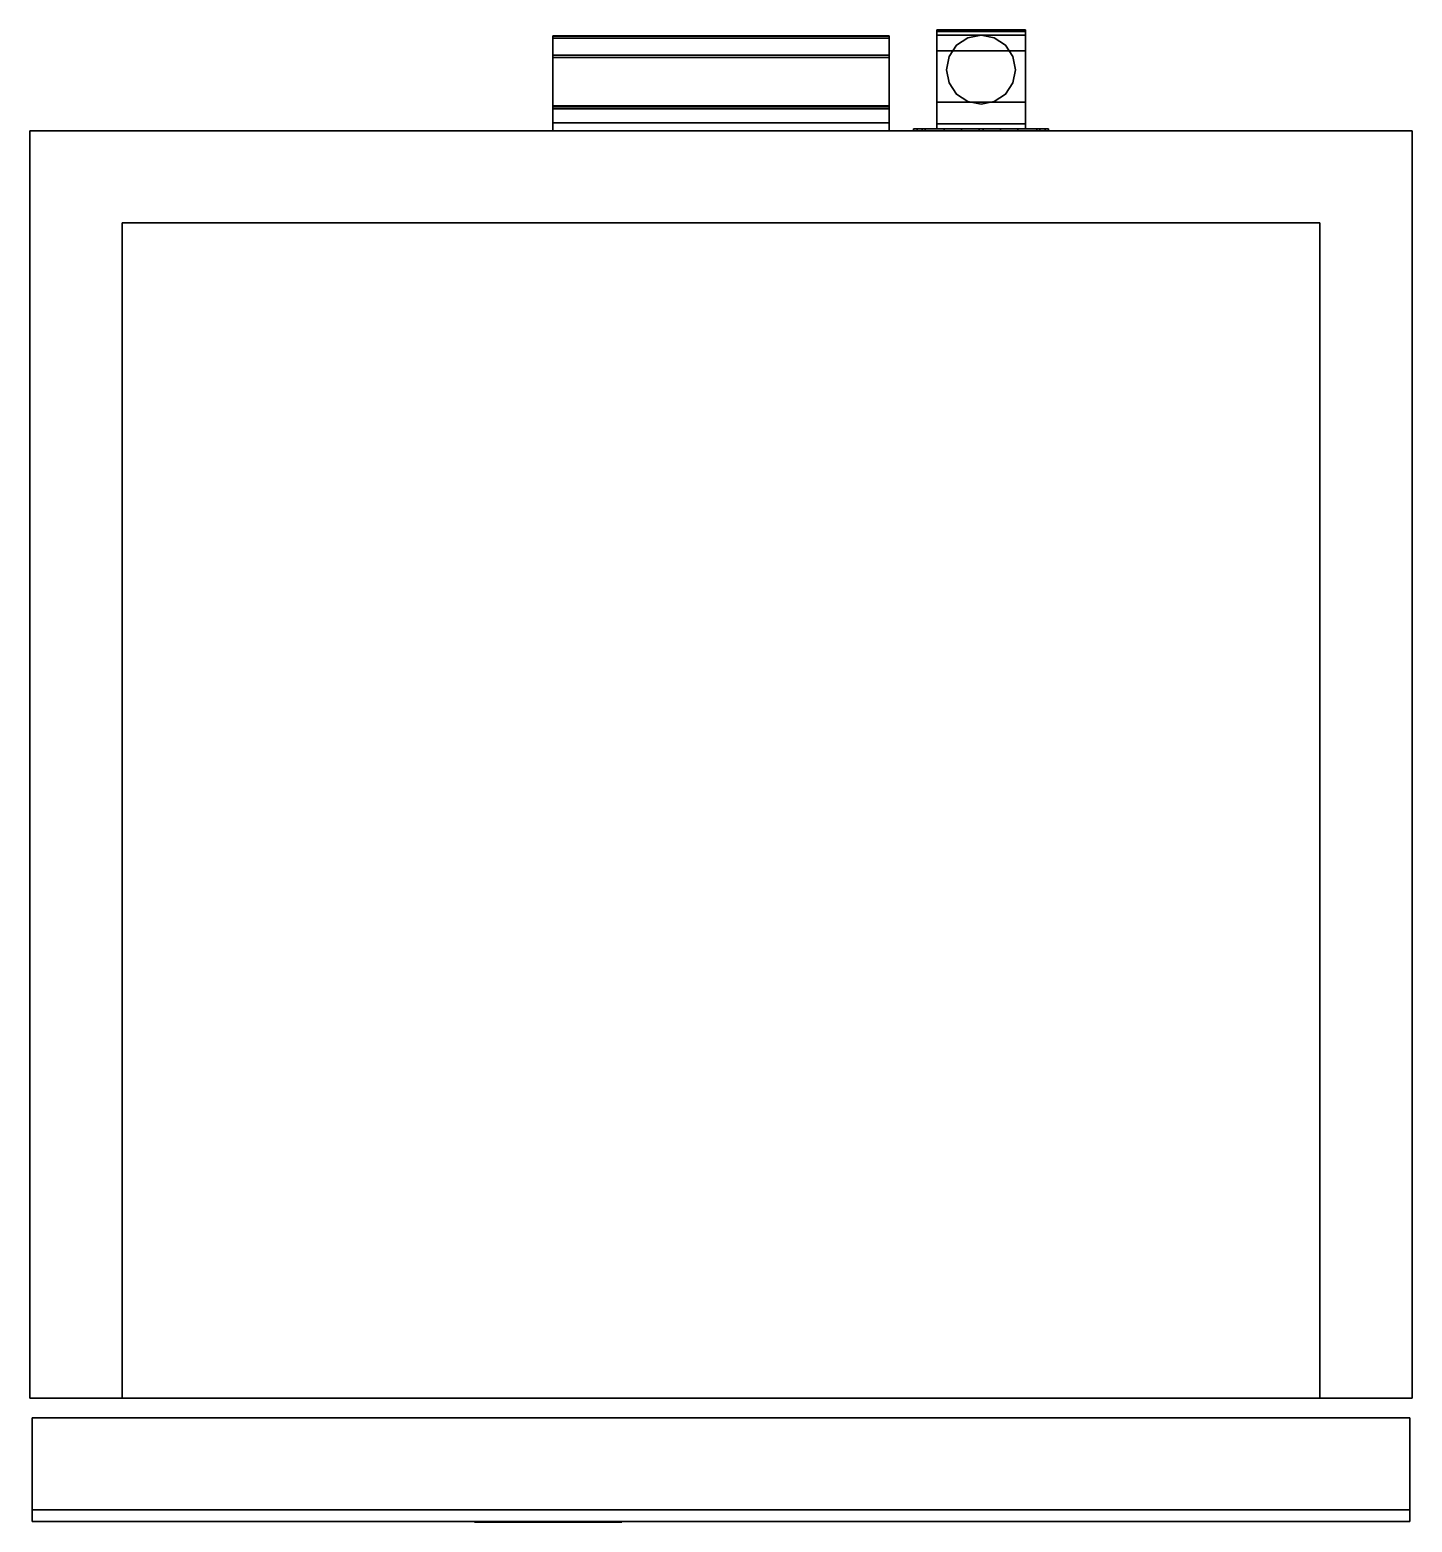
# Model space of a CAD drawing. Header units: millimetres. Extents: x 0 to 600, y -655 to -7.
import ezdxf

# ---------------------------------------------------------------- set-up
doc = ezdxf.new("R2010")
doc.units = ezdxf.units.MM
for name, color, linetype in [('200-EquipBlack-3d', 250, 'Continuous'), ('200-EquipGlass-3D', 140, 'Continuous'), ('200-EquipSteel-3d', 9, 'Continuous')]:
    doc.layers.add(name, color=color, linetype=linetype)

msp = doc.modelspace()

# ---------------------------------------------------------------- linework, layer by layer
at = {"layer": '200-EquipBlack-3d'}
for points, invisible_edges in [([(1, -654.45, 428.16), (599, -654.45, 428.16), (513.05, -654.45, 367.96), (86.95, -654.45, 367.96)], 10), ([(86.95, -654.45, 143.96), (513.05, -654.45, 143.96), (599, -654.45, 84.46), (1, -654.45, 84.46)], 10), ([(72.33, -654.45, 155.61), (1, -654.45, 84.46), (73.44, -654.45, 152.44)], 3), ([(73.44, -654.45, 152.44), (1, -654.45, 84.46), (75.23, -654.45, 149.6)], 3), ([(75.23, -654.45, 149.6), (1, -654.45, 84.46), (77.6, -654.45, 147.23)], 3), ([(77.6, -654.45, 147.23), (1, -654.45, 84.46), (80.45, -654.45, 145.44)], 3), ([(80.45, -654.45, 145.44), (1, -654.45, 84.46), (83.62, -654.45, 144.33)], 3), ([(83.62, -654.45, 144.33), (1, -654.45, 84.46), (86.95, -654.45, 143.96)], 3), ([(86.95, -654.45, 367.96), (1, -654.45, 428.16), (83.62, -654.45, 367.58)], 3), ([(83.62, -654.45, 367.58), (1, -654.45, 428.16), (80.45, -654.45, 366.47)], 3), ([(80.45, -654.45, 366.47), (1, -654.45, 428.16), (77.6, -654.45, 364.69)], 3), ([(77.6, -654.45, 364.69), (1, -654.45, 428.16), (75.23, -654.45, 362.31)], 3), ([(75.23, -654.45, 362.31), (1, -654.45, 428.16), (73.44, -654.45, 359.47)], 3), ([(73.44, -654.45, 359.47), (1, -654.45, 428.16), (72.33, -654.45, 356.3)], 3), ([(72.33, -654.45, 356.3), (1, -654.45, 428.16), (1, -654.45, 370.87), (66.05, -654.45, 323.17)], 5), ([(66.05, -654.45, 323.17), (1, -654.45, 370.87), (1, -654.45, 313.59), (62.26, -654.45, 289.66)], 5), ([(62.26, -654.45, 289.66), (1, -654.45, 313.59), (1, -654.45, 256.31), (61, -654.45, 255.96)], 5), ([(61, -654.45, 255.96), (1, -654.45, 256.31), (1, -654.45, 199.02), (62.26, -654.45, 222.26)], 5), ([(62.26, -654.45, 222.26), (1, -654.45, 199.02), (1, -654.45, 141.74), (66.05, -654.45, 188.74)], 5), ([(66.05, -654.45, 188.74), (1, -654.45, 141.74), (1, -654.45, 84.46), (72.33, -654.45, 155.61)], 5), ([(516.38, -654.45, 144.33), (599, -654.45, 84.46), (513.05, -654.45, 143.96)], 3), ([(513.05, -654.45, 367.96), (599, -654.45, 428.16), (516.38, -654.45, 367.58)], 3), ([(519.55, -654.45, 145.44), (599, -654.45, 84.46), (516.38, -654.45, 144.33)], 3), ([(516.38, -654.45, 367.58), (599, -654.45, 428.16), (519.55, -654.45, 366.47)], 3), ([(522.4, -654.45, 147.23), (599, -654.45, 84.46), (519.55, -654.45, 145.44)], 3), ([(519.55, -654.45, 366.47), (599, -654.45, 428.16), (522.4, -654.45, 364.69)], 3), ([(524.77, -654.45, 149.6), (599, -654.45, 84.46), (522.4, -654.45, 147.23)], 3), ([(522.4, -654.45, 364.69), (599, -654.45, 428.16), (524.77, -654.45, 362.31)], 3), ([(526.56, -654.45, 152.44), (599, -654.45, 84.46), (524.77, -654.45, 149.6)], 3), ([(524.77, -654.45, 362.31), (599, -654.45, 428.16), (526.56, -654.45, 359.47)], 3), ([(527.67, -654.45, 155.61), (599, -654.45, 84.46), (526.56, -654.45, 152.44)], 3), ([(526.56, -654.45, 359.47), (599, -654.45, 428.16), (527.67, -654.45, 356.3)], 3), ([(527.67, -654.45, 356.3), (599, -654.45, 428.16), (599, -654.45, 370.87), (533.95, -654.45, 323.17)], 5), ([(533.95, -654.45, 188.74), (599, -654.45, 141.74), (599, -654.45, 84.46), (527.67, -654.45, 155.61)], 5), ([(533.95, -654.45, 323.17), (599, -654.45, 370.87), (599, -654.45, 313.59), (537.74, -654.45, 289.66)], 5), ([(537.74, -654.45, 222.26), (599, -654.45, 199.02), (599, -654.45, 141.74), (533.95, -654.45, 188.74)], 5), ([(537.74, -654.45, 289.66), (599, -654.45, 313.59), (599, -654.45, 256.31), (539, -654.45, 255.96)], 5), ([(539, -654.45, 255.96), (599, -654.45, 256.31), (599, -654.45, 199.02), (537.74, -654.45, 222.26)], 5)]:
    msp.add_3dface(points, dxfattribs=dict(at, invisible_edges=invisible_edges))
at = {"layer": '200-EquipGlass-3D', "extrusion": (0, -1, 0)}
for p, q in [((193.06, -654.75, 253.41), (256.94, -654.75, 321.3)), ((195.72, -654.75, 281.7), (227.66, -654.75, 315.64)), ((221.13, -654.75, 257.78), (253.07, -654.75, 291.72))]:
    msp.add_line(p, q, dxfattribs=at)
at = {"layer": '200-EquipGlass-3D'}
for points, invisible_edges in [([(537.74, -609.45, 289.66), (62.26, -609.45, 289.66), (61, -609.45, 255.96), (539, -609.45, 255.96)], 5), ([(539, -609.45, 255.96), (61, -609.45, 255.96), (62.26, -609.45, 222.26), (537.74, -609.45, 222.26)], 5), ([(533.95, -609.45, 323.17), (66.05, -609.45, 323.17), (62.26, -609.45, 289.66), (537.74, -609.45, 289.66)], 5), ([(537.74, -609.45, 222.26), (62.26, -609.45, 222.26), (66.05, -609.45, 188.74), (533.95, -609.45, 188.74)], 5), ([(527.67, -609.45, 356.3), (72.33, -609.45, 356.3), (66.05, -609.45, 323.17), (533.95, -609.45, 323.17)], 5), ([(533.95, -609.45, 188.74), (66.05, -609.45, 188.74), (72.33, -609.45, 155.61), (527.67, -609.45, 155.61)], 5), ([(73.44, -609.45, 359.47), (526.56, -609.45, 359.47), (527.67, -609.45, 356.3), (72.33, -609.45, 356.3)], 5), ([(73.44, -609.45, 152.44), (526.56, -609.45, 152.44), (527.67, -609.45, 155.61), (72.33, -609.45, 155.61)], 5), ([(75.23, -609.45, 362.31), (524.77, -609.45, 362.31), (526.56, -609.45, 359.47), (73.44, -609.45, 359.47)], 5), ([(75.23, -609.45, 149.6), (524.77, -609.45, 149.6), (526.56, -609.45, 152.44), (73.44, -609.45, 152.44)], 5), ([(77.6, -609.45, 364.69), (522.4, -609.45, 364.69), (524.77, -609.45, 362.31), (75.23, -609.45, 362.31)], 5), ([(77.6, -609.45, 147.23), (522.4, -609.45, 147.23), (524.77, -609.45, 149.6), (75.23, -609.45, 149.6)], 5), ([(80.45, -609.45, 366.47), (519.55, -609.45, 366.47), (522.4, -609.45, 364.69), (77.6, -609.45, 364.69)], 5), ([(80.45, -609.45, 145.44), (519.55, -609.45, 145.44), (522.4, -609.45, 147.23), (77.6, -609.45, 147.23)], 5), ([(83.62, -609.45, 367.58), (516.38, -609.45, 367.58), (519.55, -609.45, 366.47), (80.45, -609.45, 366.47)], 5), ([(83.62, -609.45, 144.33), (516.38, -609.45, 144.33), (519.55, -609.45, 145.44), (80.45, -609.45, 145.44)], 5), ([(86.95, -609.45, 367.96), (513.05, -609.45, 367.96), (516.38, -609.45, 367.58), (83.62, -609.45, 367.58)], 4), ([(86.95, -609.45, 143.96), (513.05, -609.45, 143.96), (516.38, -609.45, 144.33), (83.62, -609.45, 144.33)], 4), ([(537.74, -654.45, 289.66), (62.26, -654.45, 289.66), (61, -654.45, 255.96), (539, -654.45, 255.96)], 5), ([(539, -654.45, 255.96), (61, -654.45, 255.96), (62.26, -654.45, 222.26), (537.74, -654.45, 222.26)], 5), ([(533.95, -654.45, 323.17), (66.05, -654.45, 323.17), (62.26, -654.45, 289.66), (537.74, -654.45, 289.66)], 5), ([(537.74, -654.45, 222.26), (62.26, -654.45, 222.26), (66.05, -654.45, 188.74), (533.95, -654.45, 188.74)], 5), ([(527.67, -654.45, 356.3), (72.33, -654.45, 356.3), (66.05, -654.45, 323.17), (533.95, -654.45, 323.17)], 5), ([(533.95, -654.45, 188.74), (66.05, -654.45, 188.74), (72.33, -654.45, 155.61), (527.67, -654.45, 155.61)], 5), ([(73.44, -654.45, 152.44), (526.56, -654.45, 152.44), (527.67, -654.45, 155.61), (72.33, -654.45, 155.61)], 5), ([(73.44, -654.45, 359.47), (526.56, -654.45, 359.47), (527.67, -654.45, 356.3), (72.33, -654.45, 356.3)], 5), ([(75.23, -654.45, 149.6), (524.77, -654.45, 149.6), (526.56, -654.45, 152.44), (73.44, -654.45, 152.44)], 5), ([(75.23, -654.45, 362.31), (524.77, -654.45, 362.31), (526.56, -654.45, 359.47), (73.44, -654.45, 359.47)], 5), ([(77.6, -654.45, 147.23), (522.4, -654.45, 147.23), (524.77, -654.45, 149.6), (75.23, -654.45, 149.6)], 5), ([(77.6, -654.45, 364.69), (522.4, -654.45, 364.69), (524.77, -654.45, 362.31), (75.23, -654.45, 362.31)], 5), ([(80.45, -654.45, 145.44), (519.55, -654.45, 145.44), (522.4, -654.45, 147.23), (77.6, -654.45, 147.23)], 5), ([(80.45, -654.45, 366.47), (519.55, -654.45, 366.47), (522.4, -654.45, 364.69), (77.6, -654.45, 364.69)], 5), ([(83.62, -654.45, 144.33), (516.38, -654.45, 144.33), (519.55, -654.45, 145.44), (80.45, -654.45, 145.44)], 5), ([(83.62, -654.45, 367.58), (516.38, -654.45, 367.58), (519.55, -654.45, 366.47), (80.45, -654.45, 366.47)], 5), ([(86.95, -654.45, 143.96), (513.05, -654.45, 143.96), (516.38, -654.45, 144.33), (83.62, -654.45, 144.33)], 4), ([(86.95, -654.45, 367.96), (513.05, -654.45, 367.96), (516.38, -654.45, 367.58), (83.62, -654.45, 367.58)], 4)]:
    msp.add_3dface(points, dxfattribs=dict(at, invisible_edges=invisible_edges))
at = {"layer": '200-EquipSteel-3d'}
for points in [[(227.02, -9.69, 192.31), (372.98, -9.69, 192.31), (372.98, -9.67, 191.1), (227.02, -9.67, 191.1)], [(227.02, -9.67, 191.1), (372.98, -9.67, 191.1), (372.98, -10.54, 190.27), (227.02, -10.54, 190.27)], [(227.02, -18.06, 210.26), (372.98, -18.06, 210.26), (372.98, -9.69, 192.31), (227.02, -9.69, 192.31)], [(227.02, -10.54, 190.27), (372.98, -10.54, 190.27), (372.98, -40, 179.54), (227.02, -40, 179.54)], [(432.1, -7, 381.67), (393.64, -7, 381.67), (393.64, -7, 294.98), (432.1, -7, 294.98)], [(432.1, -50, 387.01), (393.64, -50, 387.01), (393.64, -9.33, 384.16), (432.1, -9.33, 384.16)], [(227.02, -19, 214.49), (372.98, -19, 214.49), (372.98, -18.06, 210.26), (227.02, -18.06, 210.26)], [(227.02, -19, 325.96), (372.98, -19, 325.96), (372.98, -19, 214.49), (227.02, -19, 214.49)], [(227.02, -50.8, 325.96), (372.98, -50.8, 325.96), (372.98, -19, 325.96), (227.02, -19, 325.96)], [(432.1, -38.44, 262.58), (393.64, -38.44, 262.58), (393.64, -47.75, 262.42), (432.1, -47.75, 262.42)], [(227.02, -40, 179.54), (372.98, -40, 179.54), (372.98, -40, 178.82), (227.02, -40, 178.82)], [(227.02, -40, 178.82), (372.98, -40, 178.82), (372.98, -40.36, 177.67), (227.02, -40.36, 177.67)], [(227.02, -40.36, 177.67), (372.98, -40.36, 177.67), (372.98, -41.32, 176.94), (227.02, -41.32, 176.94)], [(227.02, -41.32, 176.94), (372.98, -41.32, 176.94), (372.98, -47.34, 174.74), (227.02, -47.34, 174.74)], [(0, -600.95, 26.16), (0, -50.8, 26.16), (600, -50.8, 26.16), (600, -600.95, 26.16)], [(0, -600.95, 428.96), (600, -600.95, 428.96), (600, -50.8, 428.96), (0, -50.8, 428.96)], [(0, -50.8, 26.16), (0, -50.8, 428.96), (600, -50.8, 428.96), (600, -50.8, 26.16)], [(0, -600.95, 26.16), (0, -600.95, 428.96), (0, -50.8, 428.96), (0, -50.8, 26.16)], [(227.02, -47.34, 174.74), (372.98, -47.34, 174.74), (372.98, -50.8, 174.74), (227.02, -50.8, 174.74)], [(227.02, -50.8, 174.74), (372.98, -50.8, 174.74), (372.98, -50.8, 325.96), (227.02, -50.8, 325.96)], [(383.62, -50.8, 382.22), (383.62, -50, 382.22), (383.62, -50, 270.71), (383.62, -50.8, 270.71)], [(437.13, -50.8, 387.22), (437.13, -50, 387.22), (388.61, -50, 387.22), (388.61, -50.8, 387.22)], [(432.1, -47.75, 262.42), (393.64, -47.75, 262.42), (393.64, -50, 262.42), (432.1, -50, 262.42)], [(432.1, -50, 262.42), (393.64, -50, 262.42), (393.64, -50, 387.01), (432.1, -50, 387.01)], [(412, -50.8, 252.34), (412, -50, 252.34), (413.74, -50, 252.32), (413.74, -50.8, 252.32)], [(442.12, -50.8, 270.71), (442.12, -50, 270.71), (442.12, -50, 382.22), (442.12, -50.8, 382.22)], [(600, -600.95, 26.16), (600, -50.8, 26.16), (600, -50.8, 428.96), (600, -600.95, 428.96)], [(40, -600.95, 66.16), (40, -90.8, 66.16), (560, -90.8, 66.16), (560, -600.95, 66.16)], [(40, -600.95, 388.96), (560, -600.95, 388.96), (560, -90.8, 388.96), (40, -90.8, 388.96)], [(40, -90.8, 66.16), (40, -90.8, 388.96), (560, -90.8, 388.96), (560, -90.8, 66.16)], [(40, -600.95, 66.16), (40, -600.95, 388.96), (40, -90.8, 388.96), (40, -90.8, 66.16)], [(560, -600.95, 66.16), (560, -90.8, 66.16), (560, -90.8, 388.96), (560, -600.95, 388.96)], [(1, -649.45, 84.46), (1, -609.45, 84.46), (599, -609.45, 84.46), (599, -649.45, 84.46)], [(1, -649.45, 428.16), (599, -649.45, 428.16), (599, -609.45, 428.16), (1, -609.45, 428.16)], [(1, -649.45, 84.46), (1, -649.45, 428.16), (1, -609.45, 428.16), (1, -609.45, 84.46)], [(599, -649.45, 84.46), (599, -609.45, 84.46), (599, -609.45, 428.16), (599, -649.45, 428.16)], [(1, -654.45, 84.46), (1, -649.45, 84.46), (599, -649.45, 84.46), (599, -654.45, 84.46)], [(1, -654.45, 428.16), (599, -654.45, 428.16), (599, -649.45, 428.16), (1, -649.45, 428.16)], [(1, -654.45, 84.46), (1, -654.45, 428.16), (1, -649.45, 428.16), (1, -649.45, 84.46)], [(599, -654.45, 84.46), (599, -649.45, 84.46), (599, -649.45, 428.16), (599, -654.45, 428.16)]]:
    msp.add_3dface(points, dxfattribs=at)
for points, invisible_edges in [([(227.02, -40, 179.54), (227.02, -10.54, 190.27), (227.02, -9.67, 191.1), (227.02, -9.69, 192.31)], 8), ([(227.02, -9.69, 192.31), (227.02, -18.06, 210.26), (227.02, -40, 179.54)], 10), ([(372.98, -40, 179.54), (372.98, -10.54, 190.27), (372.98, -9.67, 191.1), (372.98, -9.69, 192.31)], 8), ([(372.98, -9.69, 192.31), (372.98, -18.06, 210.26), (372.98, -40, 179.54)], 10), ([(432.1, -7.08, 382.29), (393.64, -7.08, 382.29), (393.64, -7, 381.67), (432.1, -7, 381.67)], 1), ([(432.1, -7, 294.98), (393.64, -7, 294.98), (393.64, -8.06, 286.75), (432.1, -8.06, 286.75)], 4), ([(393.64, -7.08, 382.29), (393.64, -8.06, 286.75), (393.64, -7, 294.98), (393.64, -7, 381.67)], 1), ([(432.1, -7.31, 382.87), (393.64, -7.31, 382.87), (393.64, -7.08, 382.29), (432.1, -7.08, 382.29)], 5), ([(393.64, -7.31, 382.87), (393.64, -11.18, 279.06), (393.64, -8.06, 286.75), (393.64, -7.08, 382.29)], 5), ([(432.1, -7.67, 383.37), (393.64, -7.67, 383.37), (393.64, -7.31, 382.87), (432.1, -7.31, 382.87)], 4), ([(393.64, -7.67, 383.37), (393.64, -16.15, 272.41), (393.64, -11.18, 279.06), (393.64, -7.31, 382.87)], 5), ([(432.1, -8.15, 383.77), (393.64, -8.15, 383.77), (393.64, -7.67, 383.37), (432.1, -7.67, 383.37)], 1), ([(393.64, -8.15, 383.77), (393.64, -22.65, 267.24), (393.64, -16.15, 272.41), (393.64, -7.67, 383.37)], 5), ([(432.1, -8.06, 286.75), (393.64, -8.06, 286.75), (393.64, -11.18, 279.06), (432.1, -11.18, 279.06)], 5), ([(432.1, -8.71, 384.04), (393.64, -8.71, 384.04), (393.64, -8.15, 383.77), (432.1, -8.15, 383.77)], 5), ([(393.64, -8.71, 384.04), (393.64, -30.24, 263.89), (393.64, -22.65, 267.24), (393.64, -8.15, 383.77)], 5), ([(432.1, -9.33, 384.16), (393.64, -9.33, 384.16), (393.64, -8.71, 384.04), (432.1, -8.71, 384.04)], 4), ([(393.64, -9.33, 384.16), (393.64, -38.44, 262.58), (393.64, -30.24, 263.89), (393.64, -8.71, 384.04)], 5), ([(393.64, -50, 262.42), (393.64, -38.44, 262.58), (393.64, -9.33, 384.16), (393.64, -50, 387.01)], 2), ([(432.1, -11.18, 279.06), (393.64, -11.18, 279.06), (393.64, -16.15, 272.41), (432.1, -16.15, 272.41)], 1), ([(407.13, -10.44, 428.46), (407.13, -10.45, 384.37), (402.26, -13.7, 384.37), (402.26, -13.69, 428.46)], 5), ([(412.87, -9.3, 428.46), (412.87, -9.31, 384.37), (407.13, -10.45, 384.37), (407.13, -10.44, 428.46)], 4), ([(418.61, -10.44, 428.46), (418.61, -10.45, 384.37), (412.87, -9.31, 384.37), (412.87, -9.3, 428.46)], 1), ([(423.47, -13.69, 428.46), (423.47, -13.7, 384.37), (418.61, -10.45, 384.37), (418.61, -10.44, 428.46)], 5), ([(432.1, -7.08, 382.29), (432.1, -8.06, 286.75), (432.1, -7, 294.98), (432.1, -7, 381.67)], 1), ([(432.1, -7.31, 382.87), (432.1, -11.18, 279.06), (432.1, -8.06, 286.75), (432.1, -7.08, 382.29)], 5), ([(432.1, -7.67, 383.37), (432.1, -16.15, 272.41), (432.1, -11.18, 279.06), (432.1, -7.31, 382.87)], 5), ([(432.1, -8.15, 383.77), (432.1, -22.65, 267.24), (432.1, -16.15, 272.41), (432.1, -7.67, 383.37)], 5), ([(432.1, -8.71, 384.04), (432.1, -30.24, 263.89), (432.1, -22.65, 267.24), (432.1, -8.15, 383.77)], 5), ([(432.1, -9.33, 384.16), (432.1, -38.44, 262.58), (432.1, -30.24, 263.89), (432.1, -8.71, 384.04)], 5), ([(432.1, -50, 262.42), (432.1, -38.44, 262.58), (432.1, -9.33, 384.16), (432.1, -50, 387.01)], 2), ([(227.02, -18.06, 210.26), (227.02, -19, 214.49), (227.02, -50.8, 174.74)], 10), ([(227.02, -40, 179.54), (227.02, -50.8, 174.74), (227.02, -18.06, 210.26)], 11), ([(227.02, -19, 325.96), (227.02, -50.8, 325.96), (227.02, -50.8, 174.74), (227.02, -19, 214.49)], 4), ([(372.98, -18.06, 210.26), (372.98, -19, 214.49), (372.98, -50.8, 174.74)], 10), ([(372.98, -40, 179.54), (372.98, -50.8, 174.74), (372.98, -18.06, 210.26)], 11), ([(372.98, -19, 325.96), (372.98, -50.8, 325.96), (372.98, -50.8, 174.74), (372.98, -19, 214.49)], 4), ([(432.1, -16.15, 272.41), (393.64, -16.15, 272.41), (393.64, -22.65, 267.24), (432.1, -22.65, 267.24)], 4), ([(399.01, -18.56, 428.46), (399.01, -18.57, 384.37), (397.87, -24.31, 384.37), (397.87, -24.3, 428.46)], 1), ([(402.26, -13.69, 428.46), (402.26, -13.7, 384.37), (399.01, -18.57, 384.37), (399.01, -18.56, 428.46)], 5), ([(426.73, -18.56, 428.46), (426.73, -18.57, 384.37), (423.47, -13.7, 384.37), (423.47, -13.69, 428.46)], 5), ([(427.87, -24.3, 428.46), (427.87, -24.31, 384.37), (426.73, -18.57, 384.37), (426.73, -18.56, 428.46)], 4), ([(432.1, -22.65, 267.24), (393.64, -22.65, 267.24), (393.64, -30.24, 263.89), (432.1, -30.24, 263.89)], 5), ([(397.87, -24.3, 428.46), (397.87, -24.31, 384.37), (399.01, -30.05, 384.37), (399.01, -30.04, 428.46)], 4), ([(426.73, -30.04, 428.46), (426.73, -30.05, 384.37), (427.87, -24.31, 384.37), (427.87, -24.3, 428.46)], 1), ([(432.1, -30.24, 263.89), (393.64, -30.24, 263.89), (393.64, -38.44, 262.58), (432.1, -38.44, 262.58)], 1), ([(399.01, -30.04, 428.46), (399.01, -30.05, 384.37), (402.26, -34.92, 384.37), (402.26, -34.91, 428.46)], 5), ([(423.47, -34.91, 428.46), (423.47, -34.92, 384.37), (426.73, -30.05, 384.37), (426.73, -30.04, 428.46)], 5), ([(402.26, -34.91, 428.46), (402.26, -34.92, 384.37), (407.13, -38.17, 384.37), (407.13, -38.16, 428.46)], 5), ([(407.13, -38.16, 428.46), (407.13, -38.17, 384.37), (412.87, -39.31, 384.37), (412.87, -39.3, 428.46)], 1), ([(412.87, -39.3, 428.46), (412.87, -39.31, 384.37), (418.61, -38.17, 384.37), (418.61, -38.16, 428.46)], 4), ([(418.61, -38.16, 428.46), (418.61, -38.17, 384.37), (423.47, -34.92, 384.37), (423.47, -34.91, 428.46)], 5), ([(227.02, -40.36, 177.67), (227.02, -40, 178.82), (227.02, -40, 179.54), (227.02, -50.8, 174.74)], 12), ([(227.02, -50.8, 174.74), (227.02, -47.34, 174.74), (227.02, -41.32, 176.94), (227.02, -40.36, 177.67)], 8), ([(372.98, -40.36, 177.67), (372.98, -40, 178.82), (372.98, -40, 179.54), (372.98, -50.8, 174.74)], 12), ([(372.98, -50.8, 174.74), (372.98, -47.34, 174.74), (372.98, -41.32, 176.94), (372.98, -40.36, 177.67)], 8), ([(383.79, -50.8, 383.51), (383.79, -50, 383.51), (383.62, -50, 382.22), (383.62, -50.8, 382.22)], 1), ([(383.62, -50.8, 270.71), (383.62, -50, 270.71), (384.05, -50, 267.02), (384.05, -50.8, 267.02)], 4), ([(442.12, -50, 382.22), (383.62, -50, 382.22), (383.62, -50, 270.71), (442.12, -50, 270.71)], 15), ([(442.12, -50, 270.71), (383.62, -50, 270.71), (384.05, -50, 267.02), (441.69, -50, 267.02)], 15), ([(441.95, -50, 383.51), (383.79, -50, 383.51), (383.62, -50, 382.22), (442.12, -50, 382.22)], 15), ([(384.28, -50.8, 384.72), (384.28, -50, 384.72), (383.79, -50, 383.51), (383.79, -50.8, 383.51)], 5), ([(441.45, -50, 384.71), (384.28, -50, 384.72), (383.79, -50, 383.51), (441.95, -50, 383.51)], 15), ([(384.05, -50.8, 267.02), (384.05, -50, 267.02), (385.32, -50, 263.53), (385.32, -50.8, 263.53)], 5), ([(441.69, -50, 267.02), (384.05, -50, 267.02), (385.32, -50, 263.53), (440.42, -50, 263.53)], 15), ([(385.08, -50.8, 385.75), (385.08, -50, 385.75), (384.28, -50, 384.72), (384.28, -50.8, 384.72)], 4), ([(440.66, -50, 385.75), (385.08, -50, 385.75), (384.28, -50, 384.72), (441.45, -50, 384.71)], 15), ([(386.11, -50.8, 386.55), (386.11, -50, 386.55), (385.08, -50, 385.75), (385.08, -50.8, 385.75)], 1), ([(439.62, -50, 386.54), (386.11, -50, 386.55), (385.08, -50, 385.75), (440.66, -50, 385.75)], 15), ([(385.32, -50.8, 263.53), (385.32, -50, 263.53), (387.36, -50, 260.43), (387.36, -50.8, 260.43)], 1), ([(440.42, -50, 263.53), (385.32, -50, 263.53), (387.36, -50, 260.43), (438.38, -50, 260.43)], 15), ([(387.32, -50.8, 387.05), (387.32, -50, 387.05), (386.11, -50, 386.55), (386.11, -50.8, 386.55)], 5), ([(438.42, -50, 387.04), (387.32, -50, 387.05), (386.11, -50, 386.55), (439.62, -50, 386.54)], 15), ([(388.61, -50.8, 387.22), (388.61, -50, 387.22), (387.32, -50, 387.05), (387.32, -50.8, 387.05)], 4), ([(437.13, -50, 387.22), (388.61, -50, 387.22), (387.32, -50, 387.05), (438.42, -50, 387.04)], 15), ([(387.36, -50.8, 260.43), (387.36, -50, 260.43), (390.06, -50, 257.88), (390.06, -50.8, 257.88)], 4), ([(438.38, -50, 260.43), (387.36, -50, 260.43), (390.06, -50, 257.88), (435.68, -50, 257.88)], 15), ([(390.06, -50.8, 257.88), (390.06, -50, 257.88), (393.28, -50, 256.02), (393.28, -50.8, 256.02)], 5), ([(435.68, -50, 257.88), (390.06, -50, 257.88), (393.28, -50, 256.02), (432.46, -50, 256.02)], 15), ([(393.28, -50.8, 256.02), (393.28, -50, 256.02), (396.83, -50, 254.96), (396.83, -50.8, 254.96)], 1), ([(432.46, -50, 256.02), (393.28, -50, 256.02), (396.83, -50, 254.96), (428.9, -50, 254.96)], 15), ([(396.83, -50.8, 254.96), (396.83, -50, 254.96), (399.36, -50, 254.52), (399.36, -50.8, 254.52)], 4), ([(428.9, -50, 254.96), (396.83, -50, 254.96), (399.36, -50, 254.52), (426.38, -50, 254.51)], 15), ([(399.36, -50.8, 254.52), (399.36, -50, 254.52), (401.89, -50, 254.07), (401.89, -50.8, 254.07)], 5), ([(426.38, -50, 254.51), (399.36, -50, 254.52), (401.89, -50, 254.07), (423.85, -50, 254.06)], 15), ([(401.89, -50.8, 254.07), (401.89, -50, 254.07), (404.41, -50, 253.64), (404.41, -50.8, 253.64)], 1), ([(423.85, -50, 254.06), (401.89, -50, 254.07), (404.41, -50, 253.64), (421.32, -50, 253.62)], 15), ([(404.41, -50.8, 253.64), (404.41, -50, 253.64), (406.94, -50, 253.2), (406.94, -50.8, 253.2)], 4), ([(421.32, -50, 253.62), (404.41, -50, 253.64), (406.94, -50, 253.2), (418.79, -50, 253.18)], 15), ([(406.94, -50.8, 253.2), (406.94, -50, 253.2), (409.47, -50, 252.77), (409.47, -50.8, 252.77)], 5), ([(418.79, -50, 253.18), (406.94, -50, 253.2), (409.47, -50, 252.77), (416.27, -50, 252.75)], 15), ([(409.47, -50.8, 252.77), (409.47, -50, 252.77), (412, -50, 252.34), (412, -50.8, 252.34)], 1), ([(416.27, -50, 252.75), (409.47, -50, 252.77), (412, -50, 252.34), (413.74, -50, 252.32)], 15), ([(413.74, -50.8, 252.32), (413.74, -50, 252.32), (416.27, -50, 252.75), (416.27, -50.8, 252.75)], 4), ([(416.27, -50.8, 252.75), (416.27, -50, 252.75), (418.79, -50, 253.18), (418.79, -50.8, 253.18)], 5), ([(418.79, -50.8, 253.18), (418.79, -50, 253.18), (421.32, -50, 253.62), (421.32, -50.8, 253.62)], 1), ([(421.32, -50.8, 253.62), (421.32, -50, 253.62), (423.85, -50, 254.06), (423.85, -50.8, 254.06)], 4), ([(423.85, -50.8, 254.06), (423.85, -50, 254.06), (426.38, -50, 254.51), (426.38, -50.8, 254.51)], 5), ([(426.38, -50.8, 254.51), (426.38, -50, 254.51), (428.9, -50, 254.96), (428.9, -50.8, 254.96)], 1), ([(428.9, -50.8, 254.96), (428.9, -50, 254.96), (432.46, -50, 256.02), (432.46, -50.8, 256.02)], 4), ([(432.46, -50.8, 256.02), (432.46, -50, 256.02), (435.68, -50, 257.88), (435.68, -50.8, 257.88)], 5), ([(435.68, -50.8, 257.88), (435.68, -50, 257.88), (438.38, -50, 260.43), (438.38, -50.8, 260.43)], 1), ([(438.42, -50.8, 387.04), (438.42, -50, 387.04), (437.13, -50, 387.22), (437.13, -50.8, 387.22)], 1), ([(438.38, -50.8, 260.43), (438.38, -50, 260.43), (440.42, -50, 263.53), (440.42, -50.8, 263.53)], 4), ([(439.62, -50.8, 386.54), (439.62, -50, 386.54), (438.42, -50, 387.04), (438.42, -50.8, 387.04)], 5), ([(440.66, -50.8, 385.75), (440.66, -50, 385.75), (439.62, -50, 386.54), (439.62, -50.8, 386.54)], 4), ([(440.42, -50.8, 263.53), (440.42, -50, 263.53), (441.69, -50, 267.02), (441.69, -50.8, 267.02)], 5), ([(441.45, -50.8, 384.71), (441.45, -50, 384.71), (440.66, -50, 385.75), (440.66, -50.8, 385.75)], 1), ([(441.95, -50.8, 383.51), (441.95, -50, 383.51), (441.45, -50, 384.71), (441.45, -50.8, 384.71)], 5), ([(441.69, -50.8, 267.02), (441.69, -50, 267.02), (442.12, -50, 270.71), (442.12, -50.8, 270.71)], 1), ([(442.12, -50.8, 382.22), (442.12, -50, 382.22), (441.95, -50, 383.51), (441.95, -50.8, 383.51)], 4), ([(0, -600.95, 428.96), (40, -600.95, 388.96), (560, -600.95, 388.96), (600, -600.95, 428.96)], 5), ([(600, -600.95, 26.16), (560, -600.95, 66.16), (40, -600.95, 66.16), (0, -600.95, 26.16)], 5), ([(40, -600.95, 66.16), (0, -600.95, 26.16), (0, -600.95, 428.96), (40, -600.95, 388.96)], 5), ([(560, -600.95, 388.96), (600, -600.95, 428.96), (600, -600.95, 26.16), (560, -600.95, 66.16)], 5), ([(72.33, -609.45, 356.3), (1, -609.45, 428.16), (1, -609.45, 370.87), (66.05, -609.45, 323.17)], 5), ([(66.05, -609.45, 323.17), (1, -609.45, 370.87), (1, -609.45, 313.59), (62.26, -609.45, 289.66)], 5), ([(62.26, -609.45, 289.66), (1, -609.45, 313.59), (1, -609.45, 256.31), (61, -609.45, 255.96)], 5), ([(61, -609.45, 255.96), (1, -609.45, 256.31), (1, -609.45, 199.02), (62.26, -609.45, 222.26)], 5), ([(62.26, -609.45, 222.26), (1, -609.45, 199.02), (1, -609.45, 141.74), (66.05, -609.45, 188.74)], 5), ([(66.05, -609.45, 188.74), (1, -609.45, 141.74), (1, -609.45, 84.46), (72.33, -609.45, 155.61)], 5), ([(86.95, -609.45, 367.96), (1, -609.45, 428.16), (83.62, -609.45, 367.58)], 3), ([(83.62, -609.45, 367.58), (1, -609.45, 428.16), (80.45, -609.45, 366.47)], 3), ([(80.45, -609.45, 366.47), (1, -609.45, 428.16), (77.6, -609.45, 364.69)], 3), ([(77.6, -609.45, 364.69), (1, -609.45, 428.16), (75.23, -609.45, 362.31)], 3), ([(75.23, -609.45, 362.31), (1, -609.45, 428.16), (73.44, -609.45, 359.47)], 3), ([(73.44, -609.45, 359.47), (1, -609.45, 428.16), (72.33, -609.45, 356.3)], 3), ([(72.33, -609.45, 155.61), (1, -609.45, 84.46), (73.44, -609.45, 152.44)], 3), ([(73.44, -609.45, 152.44), (1, -609.45, 84.46), (75.23, -609.45, 149.6)], 3), ([(75.23, -609.45, 149.6), (1, -609.45, 84.46), (77.6, -609.45, 147.23)], 3), ([(77.6, -609.45, 147.23), (1, -609.45, 84.46), (80.45, -609.45, 145.44)], 3), ([(80.45, -609.45, 145.44), (1, -609.45, 84.46), (83.62, -609.45, 144.33)], 3), ([(83.62, -609.45, 144.33), (1, -609.45, 84.46), (86.95, -609.45, 143.96)], 3), ([(1, -609.45, 428.16), (599, -609.45, 428.16), (513.05, -609.45, 367.96), (86.95, -609.45, 367.96)], 10), ([(86.95, -609.45, 143.96), (513.05, -609.45, 143.96), (599, -609.45, 84.46), (1, -609.45, 84.46)], 10), ([(513.05, -609.45, 367.96), (599, -609.45, 428.16), (516.38, -609.45, 367.58)], 3), ([(516.38, -609.45, 144.33), (599, -609.45, 84.46), (513.05, -609.45, 143.96)], 3), ([(516.38, -609.45, 367.58), (599, -609.45, 428.16), (519.55, -609.45, 366.47)], 3), ([(519.55, -609.45, 145.44), (599, -609.45, 84.46), (516.38, -609.45, 144.33)], 3), ([(519.55, -609.45, 366.47), (599, -609.45, 428.16), (522.4, -609.45, 364.69)], 3), ([(522.4, -609.45, 147.23), (599, -609.45, 84.46), (519.55, -609.45, 145.44)], 3), ([(522.4, -609.45, 364.69), (599, -609.45, 428.16), (524.77, -609.45, 362.31)], 3), ([(524.77, -609.45, 149.6), (599, -609.45, 84.46), (522.4, -609.45, 147.23)], 3), ([(524.77, -609.45, 362.31), (599, -609.45, 428.16), (526.56, -609.45, 359.47)], 3), ([(526.56, -609.45, 152.44), (599, -609.45, 84.46), (524.77, -609.45, 149.6)], 3), ([(526.56, -609.45, 359.47), (599, -609.45, 428.16), (527.67, -609.45, 356.3)], 3), ([(527.67, -609.45, 155.61), (599, -609.45, 84.46), (526.56, -609.45, 152.44)], 3), ([(527.67, -609.45, 356.3), (599, -609.45, 428.16), (599, -609.45, 370.87), (533.95, -609.45, 323.17)], 5), ([(533.95, -609.45, 188.74), (599, -609.45, 141.74), (599, -609.45, 84.46), (527.67, -609.45, 155.61)], 5), ([(533.95, -609.45, 323.17), (599, -609.45, 370.87), (599, -609.45, 313.59), (537.74, -609.45, 289.66)], 5), ([(537.74, -609.45, 222.26), (599, -609.45, 199.02), (599, -609.45, 141.74), (533.95, -609.45, 188.74)], 5), ([(537.74, -609.45, 289.66), (599, -609.45, 313.59), (599, -609.45, 256.31), (539, -609.45, 255.96)], 5), ([(539, -609.45, 255.96), (599, -609.45, 256.31), (599, -609.45, 199.02), (537.74, -609.45, 222.26)], 5)]:
    msp.add_3dface(points, dxfattribs=dict(at, invisible_edges=invisible_edges))

doc.saveas('drawing.dxf')
